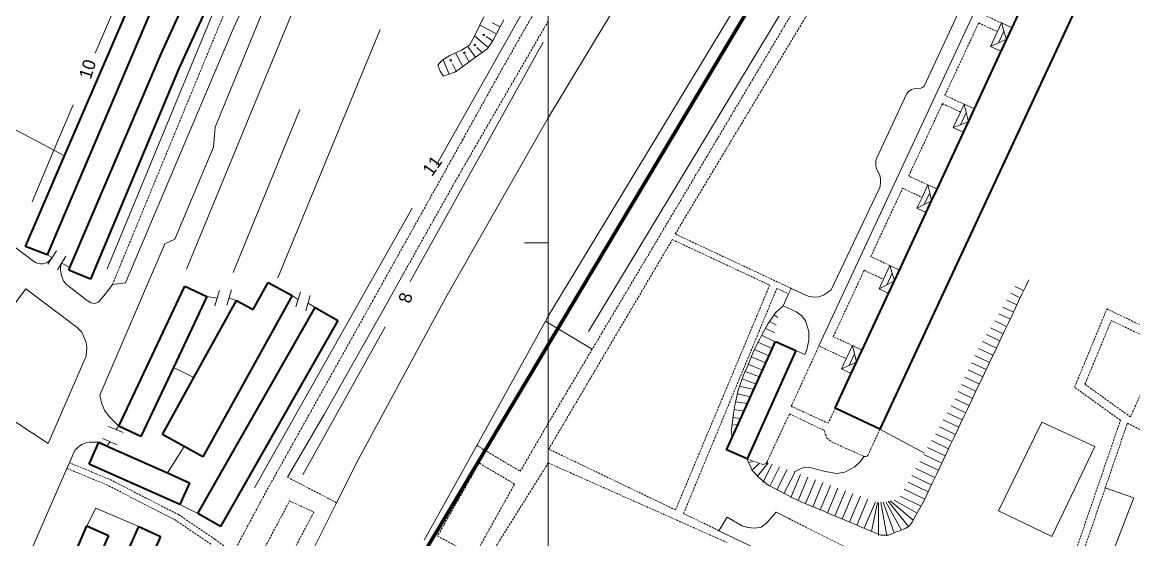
# Model space of a CAD drawing. Extents: x 1000 to 4000, y -5000 to -1000.
# Drawn here: x 1867.8 to 2147.1, y -2274.6 to -2144.5 of the extents above; entities that cross this region are included whole.
import ezdxf
from ezdxf.enums import TextEntityAlignment as Align

# ---------------------------------------------------------------- set-up
doc = ezdxf.new("R2010")
doc.units = 0
doc.header["$MEASUREMENT"] = 0
doc.linetypes.add('DASHED', pattern=[0.75, 0.5, -0.25])
for name, color, linetype in [('1', 7, 'CONTINUOUS'), ('11', 7, 'CONTINUOUS'), ('24', 7, 'CONTINUOUS'), ('36', 7, 'CONTINUOUS'), ('37', 7, 'CONTINUOUS'), ('40', 7, 'CONTINUOUS'), ('42', 7, 'CONTINUOUS'), ('6', 7, 'CONTINUOUS'), ('7', 7, 'CONTINUOUS'), ('границы команд_1', 10, 'CONTINUOUS')]:
    doc.layers.add(name, color=color, linetype=linetype)
doc.styles.get("Standard").update_dxf_attribs({"font": 'txt', "height": 0.2})

msp = doc.modelspace()

# ---------------------------------------------------------------- linework, layer by layer
at = {"layer": '1', "color": 253, "linetype": 'Continuous', "lineweight": 0}
for p, q in [((2000, -3000), (2000, -2000)), ((2000, -2000), (2000, -3000)), ((2000, -2200), (1994.04, -2200))]:
    msp.add_line(p, q, dxfattribs=at)
at = {"layer": '11', "color": 253, "linetype": 'Continuous', "lineweight": 0}
for p, q in [((1875.33, -2203.65), (1874.07, -2202.95)), ((1874.27, -2205.35), (1876.38, -2201.95)), ((1876.64, -2206.74), (1878.74, -2203.34)), ((1879.79, -2206.17), (1877.69, -2205.04)), ((1916.21, -2215.8), (1917.37, -2211.97)), ((1919.23, -2215.63), (1920.39, -2211.8)), ((1936.54, -2216.08), (1937.7, -2212.25)), ((1914.16, -2213.48), (1916.79, -2213.89)), ((1919.72, -2213.89), (1921.65, -2214.42)), ((1935.6, -2213.2), (1937.12, -2214.17)), ((1939.04, -2217.06), (1940.2, -2213.23)), ((1939.62, -2215.14), (1941.46, -2216.22)), ((2113.17, -2267.29), (2124.04, -2245.05)), ((2124.04, -2245.05), (2137.36, -2251.12)), ((1889.5, -2246.09), (1893.18, -2247.65)), ((1891.34, -2246.87), (1892.07, -2246)), ((1887.97, -2249.16), (1891.65, -2250.72)), ((1889.16, -2251.03), (1889.81, -2249.94)), ((2137.36, -2251.12), (2131.48, -2263.46)), ((2131.48, -2263.46), (2126.59, -2273.76)), ((1886.29, -2266.64), (1884.02, -2271.1)), ((1897.08, -2271.27), (1886.29, -2266.64)), ((1911.97, -2268.01), (1907.42, -2265.72)), ((2126.59, -2273.76), (2113.17, -2267.29))]:
    msp.add_line(p, q, dxfattribs=at)
at = {"layer": '24', "color": 253, "linetype": 'Continuous', "lineweight": 0}
for p, q in [((2076.21, -2042.09), (2000, -2168.51)), ((2097.48, -2057.22), (2000, -2218.39)), ((1916.31, -2170.93), (1960.58, -2062.46)), ((2068.02, -2225.88), (2133.18, -2085.74)), ((1922.79, -2141.82), (1920.86, -2146.05)), ((2103.13, -2142.08), (2094.49, -2160.56)), ((1920.86, -2146.05), (1893.72, -2210)), ((2090.62, -2161.88), (2090.09, -2162.42)), ((2091.31, -2161.44), (2090.62, -2161.88)), ((2091.9, -2161.29), (2091.31, -2161.44)), ((2093.61, -2161.1), (2091.9, -2161.29)), ((2094.05, -2160.95), (2093.61, -2161.1)), ((2094.49, -2160.56), (2094.05, -2160.95)), ((2090.09, -2162.42), (2082.55, -2178.64)), ((1870.61, -2204.55), (1823.1, -2169.31)), ((1974.28, -2213.71), (2000, -2168.51)), ((1915.89, -2175.95), (1916.31, -2170.93)), ((1906.14, -2199.08), (1915.89, -2175.95)), ((2082.55, -2178.64), (2082.35, -2179.26)), ((2082.35, -2179.26), (2082.3, -2180.58)), ((2082.3, -2180.58), (2082.6, -2181.61)), ((2082.6, -2181.61), (2083.24, -2182.79)), ((2083.24, -2182.79), (2083.53, -2183.67)), ((2083.53, -2183.67), (2083.53, -2184.65)), ((2083.14, -2186.36), (2071.09, -2211.79)), ((2083.43, -2185.82), (2083.14, -2186.36)), ((2083.53, -2184.65), (2083.43, -2185.82)), ((1887.3, -2238.26), (1903.64, -2200.19)), ((1903.64, -2200.19), (1906.14, -2199.08)), ((1875.33, -2203.65), (1874.55, -2204.48)), ((1871.33, -2205.01), (1870.61, -2204.55)), ((1871.9, -2205.12), (1871.33, -2205.01)), ((1872.43, -2205.23), (1871.9, -2205.12)), ((1872.99, -2205.2), (1872.43, -2205.23)), ((1873.64, -2205.08), (1872.99, -2205.2)), ((1874.13, -2204.82), (1873.64, -2205.08)), ((1874.55, -2204.48), (1874.13, -2204.82)), ((1877.44, -2206.82), (1877.46, -2206.14)), ((1877.46, -2206.14), (1877.69, -2205.04)), ((1877.71, -2208.15), (1877.44, -2206.82)), ((1878.2, -2209.51), (1877.71, -2208.15)), ((1878.86, -2210.38), (1878.2, -2209.51)), ((1963.95, -2207.09), (1959.73, -2214.58)), ((1868.67, -2211.48), (1851.17, -2235.14)), ((1881.62, -2221.25), (1868.67, -2211.48)), ((1883.91, -2214.26), (1878.86, -2210.38)), ((1889.56, -2211.68), (1888.34, -2213.31)), ((1890.49, -2210.39), (1889.56, -2211.68)), ((1893.72, -2210), (1890.49, -2210.39)), ((2061.04, -2211.4), (2060.41, -2212.77)), ((2065.34, -2213.38), (2061.04, -2211.4)), ((2071.09, -2211.79), (2070.19, -2212.45)), ((1885.09, -2215.01), (1883.91, -2214.26)), ((1885.95, -2215.23), (1885.09, -2215.01)), ((1886.96, -2214.85), (1885.95, -2215.23)), ((1888.34, -2213.31), (1886.96, -2214.85)), ((1959.73, -2214.58), (1943.67, -2243.06)), ((1952.31, -2254.33), (1974.28, -2213.71)), ((2060.41, -2212.77), (2059.04, -2215.77)), ((2066.66, -2213.58), (2065.34, -2213.38)), ((2068.03, -2213.53), (2066.66, -2213.58)), ((2069.16, -2213.09), (2068.03, -2213.53)), ((2070.19, -2212.45), (2069.16, -2213.09)), ((2059.04, -2215.77), (2062.28, -2217.26)), ((2062.28, -2217.26), (2063.68, -2218.33)), ((1999.32, -2219.62), (1982.03, -2250.86)), ((2000, -2218.39), (1999.32, -2219.62)), ((2063.68, -2218.33), (2064.66, -2219.6)), ((2064.66, -2219.6), (2065.44, -2222.25)), ((1882.81, -2222.44), (1881.62, -2221.25)), ((1883.36, -2223.72), (1882.81, -2222.44)), ((2065.44, -2222.25), (2065.44, -2224.4)), ((1883.91, -2225), (1883.36, -2223.72)), ((1884, -2226.37), (1883.91, -2225)), ((2065.44, -2224.4), (2064.95, -2226.85)), ((1883.88, -2228.43), (1882.72, -2231.12)), ((1883.88, -2228.43), (1884, -2226.37)), ((2064.44, -2228), (2062.21, -2227.03)), ((2064.95, -2226.85), (2064.44, -2228)), ((1882.72, -2231.12), (1874.32, -2250.42)), ((1905.78, -2231.25), (1910.92, -2233.83)), ((1851.17, -2235.14), (1874.32, -2250.42)), ((1887.54, -2239.4), (1887.3, -2238.26)), ((1887.81, -2240.38), (1887.54, -2239.4)), ((1888.51, -2242.05), (1887.81, -2240.38)), ((1889.62, -2243.58), (1888.51, -2242.05)), ((1943.67, -2243.06), (1934.43, -2258.81)), ((1892.07, -2246), (1889.62, -2243.58)), ((1881.68, -2251.44), (1881.04, -2252.09)), ((1882.25, -2250.95), (1881.68, -2251.44)), ((1882.93, -2250.53), (1882.25, -2250.95)), ((1883.8, -2250.23), (1882.93, -2250.53)), ((1884.67, -2250.01), (1883.8, -2250.23)), ((1887.03, -2250.07), (1884.67, -2250.01)), ((1904.34, -2257.79), (1908.51, -2251.16)), ((1982.03, -2250.86), (1968.83, -2274.71)), ((1881.04, -2252.09), (1879.67, -2255.22)), ((1879.05, -2256.63), (1848.83, -2325.81)), ((1879.67, -2255.22), (1879.05, -2256.63)), ((1946.81, -2265.29), (1952.31, -2254.33)), ((1932.59, -2293.64), (1946.81, -2265.29)), ((2054.86, -2270.39), (2057.31, -2267.65)), ((2057.31, -2267.65), (2060.44, -2269.26)), ((2042.9, -2272.29), (2044.97, -2268.92)), ((2044.97, -2268.92), (2048.7, -2271.08)), ((2053.49, -2271.37), (2054.86, -2270.39)), ((2131.76, -2314.83), (2042.9, -2272.29)), ((2048.7, -2271.08), (2050.07, -2271.47)), ((2050.07, -2271.47), (2051.93, -2271.67)), ((2051.93, -2271.67), (2053.49, -2271.37))]:
    msp.add_line(p, q, dxfattribs=at)
at = {"layer": '24', "color": 253, "linetype": 'DASHED', "lineweight": 0}
for p, q in [((2093.94, -2087.31), (2011.07, -2226.67)), ((2031.89, -2197.74), (2073.22, -2129.03)), ((2000, -2135.89), (1987.04, -2158.64)), ((1890.49, -2210.39), (1919.7, -2139.55)), ((2113.87, -2144.71), (2109.05, -2142.46)), ((2000, -2144.25), (1977.57, -2182.87)), ((2099.68, -2162.88), (2108.17, -2144.7)), ((2108.17, -2144.7), (2112.86, -2146.88)), ((1987.04, -2158.64), (1978.53, -2173.97)), ((2104.5, -2165.13), (2099.68, -2162.88)), ((2090.58, -2183.16), (2099.06, -2164.98)), ((2099.06, -2164.98), (2103.59, -2167.09)), ((1978.53, -2173.97), (1956.32, -2213.73)), ((1977.57, -2182.87), (1963.95, -2207.09)), ((2095.4, -2185.41), (2090.58, -2183.16)), ((2081.04, -2203.42), (2089.05, -2186.25)), ((2089.05, -2186.25), (2093.94, -2188.54)), ((2061.04, -2211.4), (2031.89, -2197.74)), ((2000.11, -2251.78), (2031.17, -2199.14)), ((2031.17, -2199.14), (2055.65, -2210.6)), ((2085.86, -2205.67), (2081.04, -2203.42)), ((2071.62, -2223.52), (2079.39, -2206.86)), ((2079.39, -2206.86), (2084.25, -2209.12)), ((2055.65, -2210.6), (2031.98, -2267.09)), ((2034, -2267.99), (2057.44, -2211.41)), ((2057.44, -2211.41), (2060.41, -2212.77)), ((1956.32, -2213.73), (1929.18, -2262.31)), ((2132.26, -2236.24), (2140.38, -2216.57)), ((2140.38, -2216.57), (2155.34, -2223.74)), ((2134.88, -2235.49), (2141.49, -2219.48)), ((2141.49, -2219.48), (2154.41, -2225.67)), ((2076.44, -2225.77), (2071.62, -2223.52)), ((2061.05, -2241.02), (2068.02, -2225.88)), ((2068.02, -2225.88), (2074.89, -2229.08)), ((2154.41, -2225.67), (2146.3, -2243.72)), ((2011.07, -2226.67), (2000, -2245.29)), ((2143.8, -2244.56), (2132.26, -2236.24)), ((2146.3, -2243.72), (2134.88, -2235.49)), ((2054.94, -2255.08), (2060.61, -2242.93)), ((2060.61, -2242.93), (2069.43, -2247.15)), ((2070.36, -2245.3), (2061.05, -2241.02)), ((2072.09, -2241.54), (2070.36, -2245.3)), ((1992.96, -2257.37), (2000, -2245.29)), ((2122.32, -2307.26), (2143.8, -2244.56)), ((2139.96, -2261.56), (2145.54, -2245.27)), ((2145.54, -2245.27), (2164.55, -2254.97)), ((2069.43, -2247.15), (2069.62, -2248.03)), ((2069.62, -2248.03), (2070.01, -2249.01)), ((2080.3, -2253.42), (2083.36, -2246.78)), ((1982.03, -2250.86), (1992.96, -2257.37)), ((2070.01, -2249.01), (2071.19, -2249.99)), ((2071.19, -2249.99), (2079.32, -2253.61)), ((2031.98, -2267.09), (2000.11, -2251.78)), ((2079.32, -2253.61), (2080, -2253.61)), ((2080, -2253.61), (2080.3, -2253.42)), ((1889.36, -2260.92), (1879.05, -2256.63)), ((1890.34, -2259.66), (1879.67, -2255.22)), ((1982.61, -2255.3), (1972.18, -2273.64)), ((1991.54, -2260.57), (1982.61, -2255.3)), ((2000, -2255.27), (1984.35, -2280.21)), ((2000, -2255.27), (2045.13, -2275.36)), ((2049.97, -2254.27), (2053.96, -2255.67)), ((2053.96, -2255.67), (2054.64, -2255.48)), ((2054.64, -2255.48), (2054.94, -2255.08)), ((1898.97, -2264.12), (1890.34, -2259.66)), ((1934.43, -2258.81), (1946.81, -2265.29)), ((1897.99, -2265.38), (1889.36, -2260.92)), ((1920.82, -2277.92), (1929.18, -2262.31)), ((1991.54, -2260.57), (1981.45, -2278.66)), ((2134, -2278.95), (2139.96, -2261.56)), ((1906.2, -2269.56), (1897.99, -2265.38)), ((1907.18, -2268.3), (1898.97, -2264.12)), ((1928.17, -2277.65), (1934.99, -2264.83)), ((1934.99, -2264.83), (1941.12, -2267.61)), ((1941.12, -2267.61), (1930.4, -2287.68)), ((2042.9, -2272.29), (2034, -2267.99)), ((1915.26, -2275.69), (1906.2, -2269.56)), ((1916.23, -2274.44), (1907.18, -2268.3)), ((2060.44, -2269.26), (2099.02, -2288.66)), ((1972.18, -2273.64), (1981.45, -2278.66)), ((1920.82, -2277.92), (1916.23, -2274.44))]:
    msp.add_line(p, q, dxfattribs=at)
at = {"layer": '36', "color": 253, "linetype": 'Continuous', "lineweight": 0}
for p, q in [((2120.76, -2209.24), (2119.9, -2211.05)), ((2117.3, -2210.92), (2119.47, -2211.95)), ((2119.9, -2211.05), (2119.05, -2212.85)), ((2115.25, -2214.37), (2117.76, -2215.56)), ((2116.27, -2212.64), (2118.62, -2213.76)), ((2118.19, -2214.66), (2117.33, -2216.47)), ((2119.05, -2212.85), (2118.19, -2214.66)), ((2056.17, -2218.88), (2057.07, -2217.53)), ((2057.07, -2217.53), (2057.35, -2217.28)), ((2057.35, -2217.28), (2058.84, -2215.95)), ((2058.84, -2215.95), (2059.04, -2215.77)), ((2113.21, -2217.83), (2116.04, -2219.18)), ((2114.23, -2216.1), (2116.9, -2217.37)), ((2117.33, -2216.47), (2116.47, -2218.27)), ((2054.09, -2222.29), (2055.06, -2220.55)), ((2055.06, -2220.55), (2055.11, -2220.47)), ((2055.11, -2220.47), (2056.17, -2218.88)), ((2057.31, -2220.66), (2055.55, -2219.67)), ((2057.69, -2218.69), (2056.72, -2218.05)), ((2112.19, -2219.56), (2115.19, -2220.99)), ((2115.62, -2220.08), (2114.76, -2221.89)), ((2116.47, -2218.27), (2115.62, -2220.08)), ((2053.16, -2224.07), (2053.74, -2222.92)), ((2057, -2224.86), (2053.61, -2223.17)), ((2053.74, -2222.92), (2054.09, -2222.29)), ((2056.93, -2222.59), (2054.51, -2221.38)), ((2110.15, -2223.02), (2113.47, -2224.6)), ((2111.17, -2221.29), (2114.33, -2222.79)), ((2114.76, -2221.89), (2113.9, -2223.7)), ((2051.44, -2227.68), (2052.17, -2226.05)), ((2052.17, -2226.05), (2052.27, -2225.85)), ((2052.27, -2225.85), (2053.16, -2224.07)), ((2056.25, -2226.54), (2052.67, -2224.94)), ((2109.12, -2224.75), (2112.61, -2226.41)), ((2113.04, -2225.5), (2112.19, -2227.31)), ((2113.9, -2223.7), (2113.04, -2225.5)), ((2050.64, -2229.51), (2050.9, -2228.9)), ((2050.9, -2228.9), (2051.44, -2227.68)), ((2054.64, -2230.12), (2051.03, -2228.59)), ((2055.43, -2228.36), (2051.85, -2226.76)), ((2107.22, -2228.28), (2110.9, -2230.02)), ((2108.1, -2226.48), (2111.76, -2228.21)), ((2111.33, -2229.12), (2110.47, -2230.92)), ((2112.19, -2227.31), (2111.33, -2229.12)), ((2049.23, -2232.82), (2049.86, -2231.35)), ((2049.86, -2231.35), (2050.64, -2229.51)), ((2053.82, -2231.95), (2050.25, -2230.43)), ((2105.54, -2231.9), (2109.18, -2233.63)), ((2106.38, -2230.09), (2110.04, -2231.83)), ((2110.47, -2230.92), (2109.61, -2232.73)), ((2048.38, -2235.06), (2049.09, -2233.19)), ((2052.24, -2235.45), (2048.74, -2234.13)), ((2049.09, -2233.19), (2049.23, -2232.82)), ((2053.07, -2233.63), (2049.44, -2232.26)), ((2104.7, -2233.72), (2108.33, -2235.44)), ((2108.76, -2234.54), (2107.9, -2236.34)), ((2109.61, -2232.73), (2108.76, -2234.54)), ((2047.31, -2238.91), (2047.74, -2236.96)), ((2047.74, -2236.96), (2047.86, -2236.44)), ((2047.86, -2236.44), (2048.38, -2235.06)), ((2051.64, -2236.81), (2047.96, -2235.98)), ((2103.01, -2237.34), (2106.61, -2239.05)), ((2103.85, -2235.53), (2107.47, -2237.25)), ((2107.9, -2236.34), (2107.04, -2238.15)), ((2046.98, -2240.36), (2047.31, -2238.91)), ((2050.05, -2240.35), (2047.06, -2239.88)), ((2050.8, -2238.67), (2047.53, -2237.93)), ((2102.17, -2239.16), (2105.76, -2240.86)), ((2106.18, -2239.96), (2105.33, -2241.76)), ((2107.04, -2238.15), (2106.18, -2239.96)), ((2046.39, -2244.09), (2046.59, -2242.84)), ((2046.59, -2242.84), (2046.9, -2240.86)), ((2049.2, -2242.24), (2046.74, -2241.85)), ((2046.9, -2240.86), (2046.98, -2240.36)), ((2100.25, -2242.68), (2104.04, -2244.47)), ((2101.24, -2240.93), (2104.9, -2242.67)), ((2105.33, -2241.76), (2104.47, -2243.57)), ((2046.02, -2246.8), (2046.29, -2244.82)), ((2047.68, -2245.61), (2046.16, -2245.78)), ((2046.29, -2244.82), (2046.39, -2244.09)), ((2048.36, -2244.09), (2046.43, -2243.83)), ((2099.27, -2244.42), (2103.18, -2246.28)), ((2103.61, -2245.38), (2102.75, -2247.18)), ((2104.47, -2243.57), (2103.61, -2245.38)), ((2046, -2246.93), (2046.02, -2246.8)), ((2046.2, -2248.79), (2046, -2246.93)), ((2097.3, -2247.92), (2101.47, -2249.89)), ((2098.28, -2246.17), (2102.33, -2248.09)), ((2102.75, -2247.18), (2101.9, -2248.99)), ((2095.33, -2251.41), (2099.75, -2253.51)), ((2096.32, -2249.66), (2100.61, -2251.7)), ((2101.04, -2250.8), (2100.18, -2252.61)), ((2101.9, -2248.99), (2101.04, -2250.8)), ((2094.35, -2253.16), (2098.9, -2255.32)), ((2100.18, -2252.61), (2099.32, -2254.41)), ((2050.01, -2254.35), (2049.97, -2254.27)), ((2050.81, -2256.18), (2050.01, -2254.35)), ((2051.49, -2254.8), (2050.41, -2255.27)), ((2051.23, -2257.14), (2050.81, -2256.18)), ((2053.06, -2255.36), (2051.2, -2257.11)), ((2055.3, -2255.22), (2052.54, -2258.6)), ((2056.26, -2255.57), (2053.89, -2260.16)), ((2058.15, -2256.26), (2055.67, -2261.08)), ((2060.05, -2256.95), (2057.45, -2262)), ((2092.38, -2256.65), (2097.18, -2258.93)), ((2093.36, -2254.9), (2098.04, -2257.12)), ((2098.47, -2256.22), (2097.61, -2258.03)), ((2099.32, -2254.41), (2098.47, -2256.22)), ((2051.89, -2257.84), (2051.23, -2257.14)), ((2052.8, -2258.81), (2051.89, -2257.84)), ((2053.32, -2259.23), (2052.8, -2258.81)), ((2054.87, -2260.49), (2053.32, -2259.23)), ((2061.94, -2257.64), (2059.23, -2262.91)), ((2063.39, -2258.16), (2060.96, -2263.93)), ((2065.27, -2258.85), (2062.8, -2264.7)), ((2067.15, -2259.53), (2064.64, -2265.48)), ((2091.39, -2258.4), (2096.32, -2260.74)), ((2096.75, -2259.83), (2095.89, -2261.64)), ((2097.61, -2258.03), (2096.75, -2259.83)), ((2055.44, -2260.96), (2054.87, -2260.49)), ((2056.56, -2261.54), (2055.44, -2260.96)), ((2058.34, -2262.45), (2056.56, -2261.54)), ((2060.12, -2263.37), (2058.34, -2262.45)), ((2069.03, -2260.22), (2066.49, -2266.26)), ((2070.91, -2260.9), (2068.33, -2267.03)), ((2072.79, -2261.59), (2070.18, -2267.81)), ((2074.68, -2262.27), (2072.02, -2268.58)), ((2089.43, -2261.89), (2094.61, -2264.35)), ((2090.41, -2260.14), (2095.47, -2262.54)), ((2095.89, -2261.64), (2095.04, -2263.45)), ((2061.89, -2264.28), (2060.12, -2263.37)), ((2062.29, -2264.49), (2061.89, -2264.28)), ((2063.72, -2265.09), (2062.29, -2264.49)), ((2065.57, -2265.87), (2063.72, -2265.09)), ((2076.56, -2262.96), (2073.86, -2269.36)), ((2078.44, -2263.64), (2075.7, -2270.14)), ((2080.32, -2264.33), (2077.55, -2270.91)), ((2082.2, -2265.01), (2079.39, -2271.69)), ((2082.72, -2265.2), (2081.23, -2272.46)), ((2082.95, -2265.18), (2083.03, -2273.47)), ((2083.57, -2265.14), (2085.07, -2273.58)), ((2084.19, -2265.09), (2086.91, -2272.82)), ((2084.82, -2265.06), (2088.8, -2272.15)), ((2085.43, -2264.91), (2090.54, -2271.24)), ((2085.88, -2264.81), (2091.72, -2269.61)), ((2086.91, -2264.59), (2092.7, -2267.86)), ((2088.41, -2263.62), (2093.75, -2266.16)), ((2094.17, -2265.28), (2093.2, -2266.99)), ((2094.18, -2265.25), (2094.17, -2265.28)), ((2095.04, -2263.45), (2094.18, -2265.25)), ((2067.41, -2266.64), (2065.57, -2265.87)), ((2069.25, -2267.42), (2067.41, -2266.64)), ((2071.1, -2268.2), (2069.25, -2267.42)), ((2072.94, -2268.97), (2071.1, -2268.2)), ((2093.2, -2266.99), (2092.21, -2268.74)), ((2074.78, -2269.75), (2072.94, -2268.97)), ((2076.63, -2270.52), (2074.78, -2269.75)), ((2078.47, -2271.3), (2076.63, -2270.52)), ((2091.19, -2270.45), (2090.69, -2271.15)), ((2091.43, -2270.12), (2091.19, -2270.45)), ((2092.21, -2268.74), (2091.43, -2270.12)), ((2080.31, -2272.08), (2078.47, -2271.3)), ((2082.16, -2272.85), (2080.31, -2272.08)), ((2083.59, -2273.46), (2082.16, -2272.85)), ((2084.03, -2273.45), (2083.59, -2273.46)), ((2085.5, -2273.41), (2084.03, -2273.45)), ((2085.99, -2273.21), (2085.5, -2273.41)), ((2087.46, -2272.62), (2085.99, -2273.21)), ((2087.86, -2272.48), (2087.46, -2272.62)), ((2089.12, -2272.03), (2087.86, -2272.48)), ((2089.7, -2271.71), (2089.12, -2272.03)), ((2090.69, -2271.15), (2089.7, -2271.71))]:
    msp.add_line(p, q, dxfattribs=at)
at = {"layer": '37', "color": 253, "linetype": 'Continuous', "lineweight": 0}
for p, q in [((1981.43, -2148.04), (1983.79, -2143.16)), ((1986.97, -2147.47), (1982.77, -2145.27)), ((1987.89, -2145.7), (1985.88, -2144.64)), ((1988.82, -2143.93), (1986.97, -2147.47)), ((1980.17, -2150.27), (1981.43, -2148.04)), ((1984.91, -2150.89), (1981.48, -2147.93)), ((1986.97, -2147.47), (1986.16, -2149.01)), ((1978.22, -2151.52), (1980.17, -2150.27)), ((1981.74, -2153.31), (1979.86, -2150.82)), ((1983.39, -2152.17), (1982.07, -2150.88)), ((1986.02, -2149.23), (1984.37, -2148.13)), ((1984.91, -2150.89), (1984.77, -2151.1)), ((1986.16, -2149.01), (1984.91, -2150.89)), ((1973.21, -2154.17), (1975.3, -2152.91)), ((1975.3, -2152.91), (1978.22, -2151.52)), ((1978.51, -2155.67), (1976.69, -2152.25)), ((1981.7, -2153.33), (1978.51, -2155.67)), ((1980.12, -2154.49), (1979.15, -2152.76)), ((1981.74, -2153.31), (1981.7, -2153.33)), ((1983.93, -2151.8), (1981.74, -2153.31)), ((1984.77, -2151.1), (1983.93, -2151.8)), ((1972.24, -2155.28), (1973.21, -2154.17)), ((1972.8, -2156.82), (1972.24, -2155.28)), ((1975.06, -2157.59), (1973.6, -2153.94)), ((1976.95, -2156.96), (1975.93, -2154.95)), ((1978.51, -2155.67), (1976.55, -2157.1)), ((1973.63, -2158.07), (1972.8, -2156.82)), ((1975.06, -2157.59), (1973.63, -2158.07)), ((1976.55, -2157.1), (1975.06, -2157.59))]:
    msp.add_line(p, q, dxfattribs=at)
for centre in [(1983.79, -2147.73), (1981.55, -2150.23), (1978.92, -2152.24), (1975.49, -2154.08)]:
    msp.add_circle(centre, 0.2, dxfattribs=at)
at = {"layer": '40', "color": 253, "linetype": 'Continuous', "lineweight": 0}
for p, q in [((1944.03, -2121.81), (1909.06, -2206.59)), ((1886.14, -2152.33), (1897.54, -2125.56)), ((1998.3, -2133.6), (1971.91, -2180.39)), ((2063.89, -2133.2), (2010.13, -2222.27)), ((1889.18, -2206.49), (1915.9, -2141.92)), ((1957.79, -2146.32), (1932.02, -2208.79)), ((1998.74, -2149.56), (1965.29, -2209.71)), ((1837.91, -2156.53), (1878.46, -2178.1)), ((1875.78, -2176.68), (1880.63, -2165.28)), ((1920.81, -2207.43), (1937.58, -2166.48)), ((1870.27, -2189.62), (1875.78, -2176.68)), ((1965.78, -2191.27), (1926.15, -2261.53)), ((2000, -2220.03), (1999.32, -2219.62)), ((2011.07, -2226.67), (2000, -2220.03)), ((1958.97, -2221.07), (1938.28, -2258.28)), ((2083.36, -2246.78), (2094.53, -2252.83)), ((2079.32, -2253.61), (2078.5, -2254.94)), ((2063.52, -2256.7), (2061.71, -2257.55)), ((2064.55, -2256.36), (2063.52, -2256.7)), ((2065.72, -2256.41), (2064.55, -2256.36)), ((2069.59, -2257.39), (2065.72, -2256.41)), ((2077.03, -2256.26), (2074.54, -2257.58)), ((2078.5, -2254.94), (2077.03, -2256.26)), ((2072.53, -2257.93), (2069.59, -2257.39)), ((2074.54, -2257.58), (2072.53, -2257.93)), ((2147.13, -2264.02), (2139.96, -2261.56)), ((2140.48, -2281.16), (2147.13, -2264.02))]:
    msp.add_line(p, q, dxfattribs=at)
at = {"layer": '6', "color": 253, "linetype": 'Continuous', "lineweight": 40}
for p, q in [((2149.52, -2104.59), (2083.36, -2246.78)), ((1878.46, -2178.1), (1899.91, -2128.35)), ((1904.34, -2131.65), (1874.07, -2202.95)), ((2116.56, -2145.96), (2123.34, -2131.38)), ((1902.71, -2152.43), (1910.21, -2135.92)), ((1914.95, -2139.16), (1907.15, -2156.18)), ((2113.82, -2151.84), (2116.56, -2145.96)), ((1879.79, -2206.17), (1902.71, -2152.43)), ((2107.08, -2166.33), (2113.82, -2151.84)), ((1907.15, -2156.18), (1884.93, -2209.08)), ((2105.59, -2169.54), (2107.08, -2166.33)), ((2104.34, -2172.21), (2105.59, -2169.54)), ((2097.7, -2186.49), (2104.34, -2172.21)), ((1868.64, -2200.86), (1878.46, -2178.1)), ((2096.34, -2189.43), (2097.7, -2186.49)), ((2094.97, -2192.37), (2096.34, -2189.43)), ((2088.26, -2206.79), (2094.97, -2192.37)), ((1874.07, -2202.95), (1868.64, -2200.86)), ((1879.52, -2206.82), (1879.79, -2206.17)), ((1884.93, -2209.08), (1879.52, -2206.82)), ((2085.52, -2212.67), (2086.99, -2209.52)), ((2086.99, -2209.52), (2088.26, -2206.79)), ((1892.07, -2246), (1908.64, -2210.88)), ((1908.64, -2210.88), (1914.16, -2213.48)), ((1925.86, -2216.75), (1929.64, -2209.91)), ((1929.64, -2209.91), (1935.6, -2213.2)), ((1914.16, -2213.48), (1905.78, -2231.25)), ((1910.92, -2233.83), (1921.65, -2214.42)), ((1935.6, -2213.2), (1913.19, -2253.74)), ((1921.65, -2214.42), (1925.86, -2216.75)), ((2078.89, -2226.91), (2085.52, -2212.67)), ((1911.97, -2268.01), (1941.46, -2216.22)), ((1941.46, -2216.22), (1947.15, -2219.46)), ((1947.15, -2219.46), (1917.65, -2271.25)), ((2046.21, -2248.89), (2057.07, -2224.72)), ((2057.07, -2224.72), (2062.21, -2227.03)), ((2062.21, -2227.03), (2049.97, -2254.27)), ((2077.47, -2229.97), (2078.89, -2226.91)), ((1905.78, -2231.25), (1897.59, -2248.6)), ((2076.16, -2232.79), (2077.47, -2229.97)), ((1903.02, -2248.12), (1910.92, -2233.83)), ((2072.09, -2241.54), (2076.16, -2232.79)), ((2083.36, -2246.78), (2072.09, -2241.54)), ((1897.59, -2248.6), (1892.07, -2246)), ((1908.51, -2251.16), (1903.02, -2248.12)), ((1884.59, -2255.54), (1887.03, -2250.07)), ((1887.03, -2250.07), (1889.16, -2251.03)), ((1889.16, -2251.03), (1904.34, -2257.79)), ((1913.19, -2253.74), (1908.51, -2251.16)), ((2044.83, -2251.96), (2046.21, -2248.89)), ((2049.97, -2254.27), (2044.83, -2251.96)), ((1907.42, -2265.72), (1884.59, -2255.54)), ((1904.34, -2257.79), (1909.86, -2260.25)), ((1909.86, -2260.25), (1907.42, -2265.72)), ((1917.65, -2271.25), (1911.97, -2268.01)), ((1864.19, -2316.75), (1884.02, -2271.1)), ((1889.49, -2273.47), (1869.65, -2319.13)), ((1874.54, -2321.55), (1897.08, -2271.27)), ((1902.58, -2273.73), (1880.03, -2324.02)), ((1884.02, -2271.1), (1889.49, -2273.47)), ((1897.08, -2271.27), (1902.58, -2273.73))]:
    msp.add_line(p, q, dxfattribs=at)
at = {"layer": '7', "color": 253, "linetype": 'Continuous', "lineweight": 0}
for p, q in [((2112.86, -2146.88), (2113.87, -2144.71)), ((2113.87, -2144.71), (2116.56, -2145.96)), ((2114.51, -2146.75), (2113.87, -2144.71)), ((2111.13, -2150.59), (2112.86, -2146.88)), ((2114.51, -2146.75), (2113.14, -2149.69)), ((2115.15, -2148.79), (2114.51, -2146.75)), ((2111.13, -2150.59), (2113.14, -2149.69)), ((2113.82, -2151.84), (2111.13, -2150.59)), ((2113.14, -2149.69), (2115.15, -2148.79)), ((2101.76, -2171.01), (2103.59, -2167.09)), ((2103.59, -2167.09), (2104.5, -2165.13)), ((2105.03, -2167.25), (2103.6, -2170.3)), ((2104.5, -2165.13), (2107.08, -2166.33)), ((2105.03, -2167.25), (2104.5, -2165.13)), ((2105.59, -2169.54), (2105.03, -2167.25)), ((2101.76, -2171.01), (2103.6, -2170.3)), ((2103.6, -2170.3), (2105.59, -2169.54)), ((2105.59, -2169.54), (2105.59, -2169.54)), ((2104.34, -2172.21), (2101.76, -2171.01)), ((2093.94, -2188.54), (2095.4, -2185.41)), ((2095.4, -2185.41), (2097.7, -2186.49)), ((2095.87, -2187.42), (2095.4, -2185.41)), ((2092.65, -2191.29), (2093.94, -2188.54)), ((2095.87, -2187.42), (2094.49, -2190.36)), ((2094.49, -2190.36), (2096.34, -2189.43)), ((2096.34, -2189.43), (2095.87, -2187.42)), ((2096.34, -2189.43), (2096.34, -2189.43)), ((2092.65, -2191.29), (2094.49, -2190.36)), ((2094.97, -2192.37), (2092.65, -2191.29)), ((2084.25, -2209.12), (2085.86, -2205.67)), ((2085.86, -2205.67), (2088.26, -2206.79)), ((2086.42, -2207.6), (2085.86, -2205.67)), ((2083.12, -2211.55), (2084.25, -2209.12)), ((2086.42, -2207.6), (2085.05, -2210.54)), ((2085.05, -2210.54), (2086.99, -2209.53)), ((2086.99, -2209.52), (2086.42, -2207.6)), ((2086.99, -2209.53), (2086.99, -2209.52)), ((2083.12, -2211.55), (2085.05, -2210.54)), ((2085.52, -2212.67), (2083.12, -2211.55)), ((2074.89, -2229.08), (2076.44, -2225.77)), ((2076.44, -2225.77), (2078.89, -2226.91)), ((2076.96, -2227.87), (2076.44, -2225.77)), ((2073.7, -2231.64), (2074.89, -2229.08)), ((2076.96, -2227.87), (2075.58, -2230.81)), ((2077.47, -2229.97), (2076.96, -2227.87)), ((2073.7, -2231.64), (2075.58, -2230.81)), ((2076.16, -2232.79), (2073.7, -2231.64)), ((2075.58, -2230.81), (2077.47, -2229.97)), ((2077.47, -2229.97), (2077.47, -2229.97))]:
    msp.add_line(p, q, dxfattribs=at)
at = {"layer": 'границы команд_1', "color": 6, "lineweight": 100}
msp.add_lwpolyline([(2202.96, -1885.55), (1968.34, -2278.57), (2709.12, -2695.15), (2878.09, -2362.16), (2873.74, -2354.57), (2208.14, -1883.34)], close=True, dxfattribs=at)

# ---------------------------------------------------------------- texts
at = {"layer": '42', "color": 253, "linetype": 'Continuous', "lineweight": 0}
for s, rotation, p in [('10', 72.7208, (1884.19, -2156.32)), ('11', 54.7971, (1970.84, -2180.58)), ('8', 73.8634, (1964.11, -2213.76))]:
    msp.add_text(s, height=3.2, rotation=rotation, dxfattribs=at).set_placement(p, align=Align.MIDDLE)

doc.saveas('drawing.dxf')
